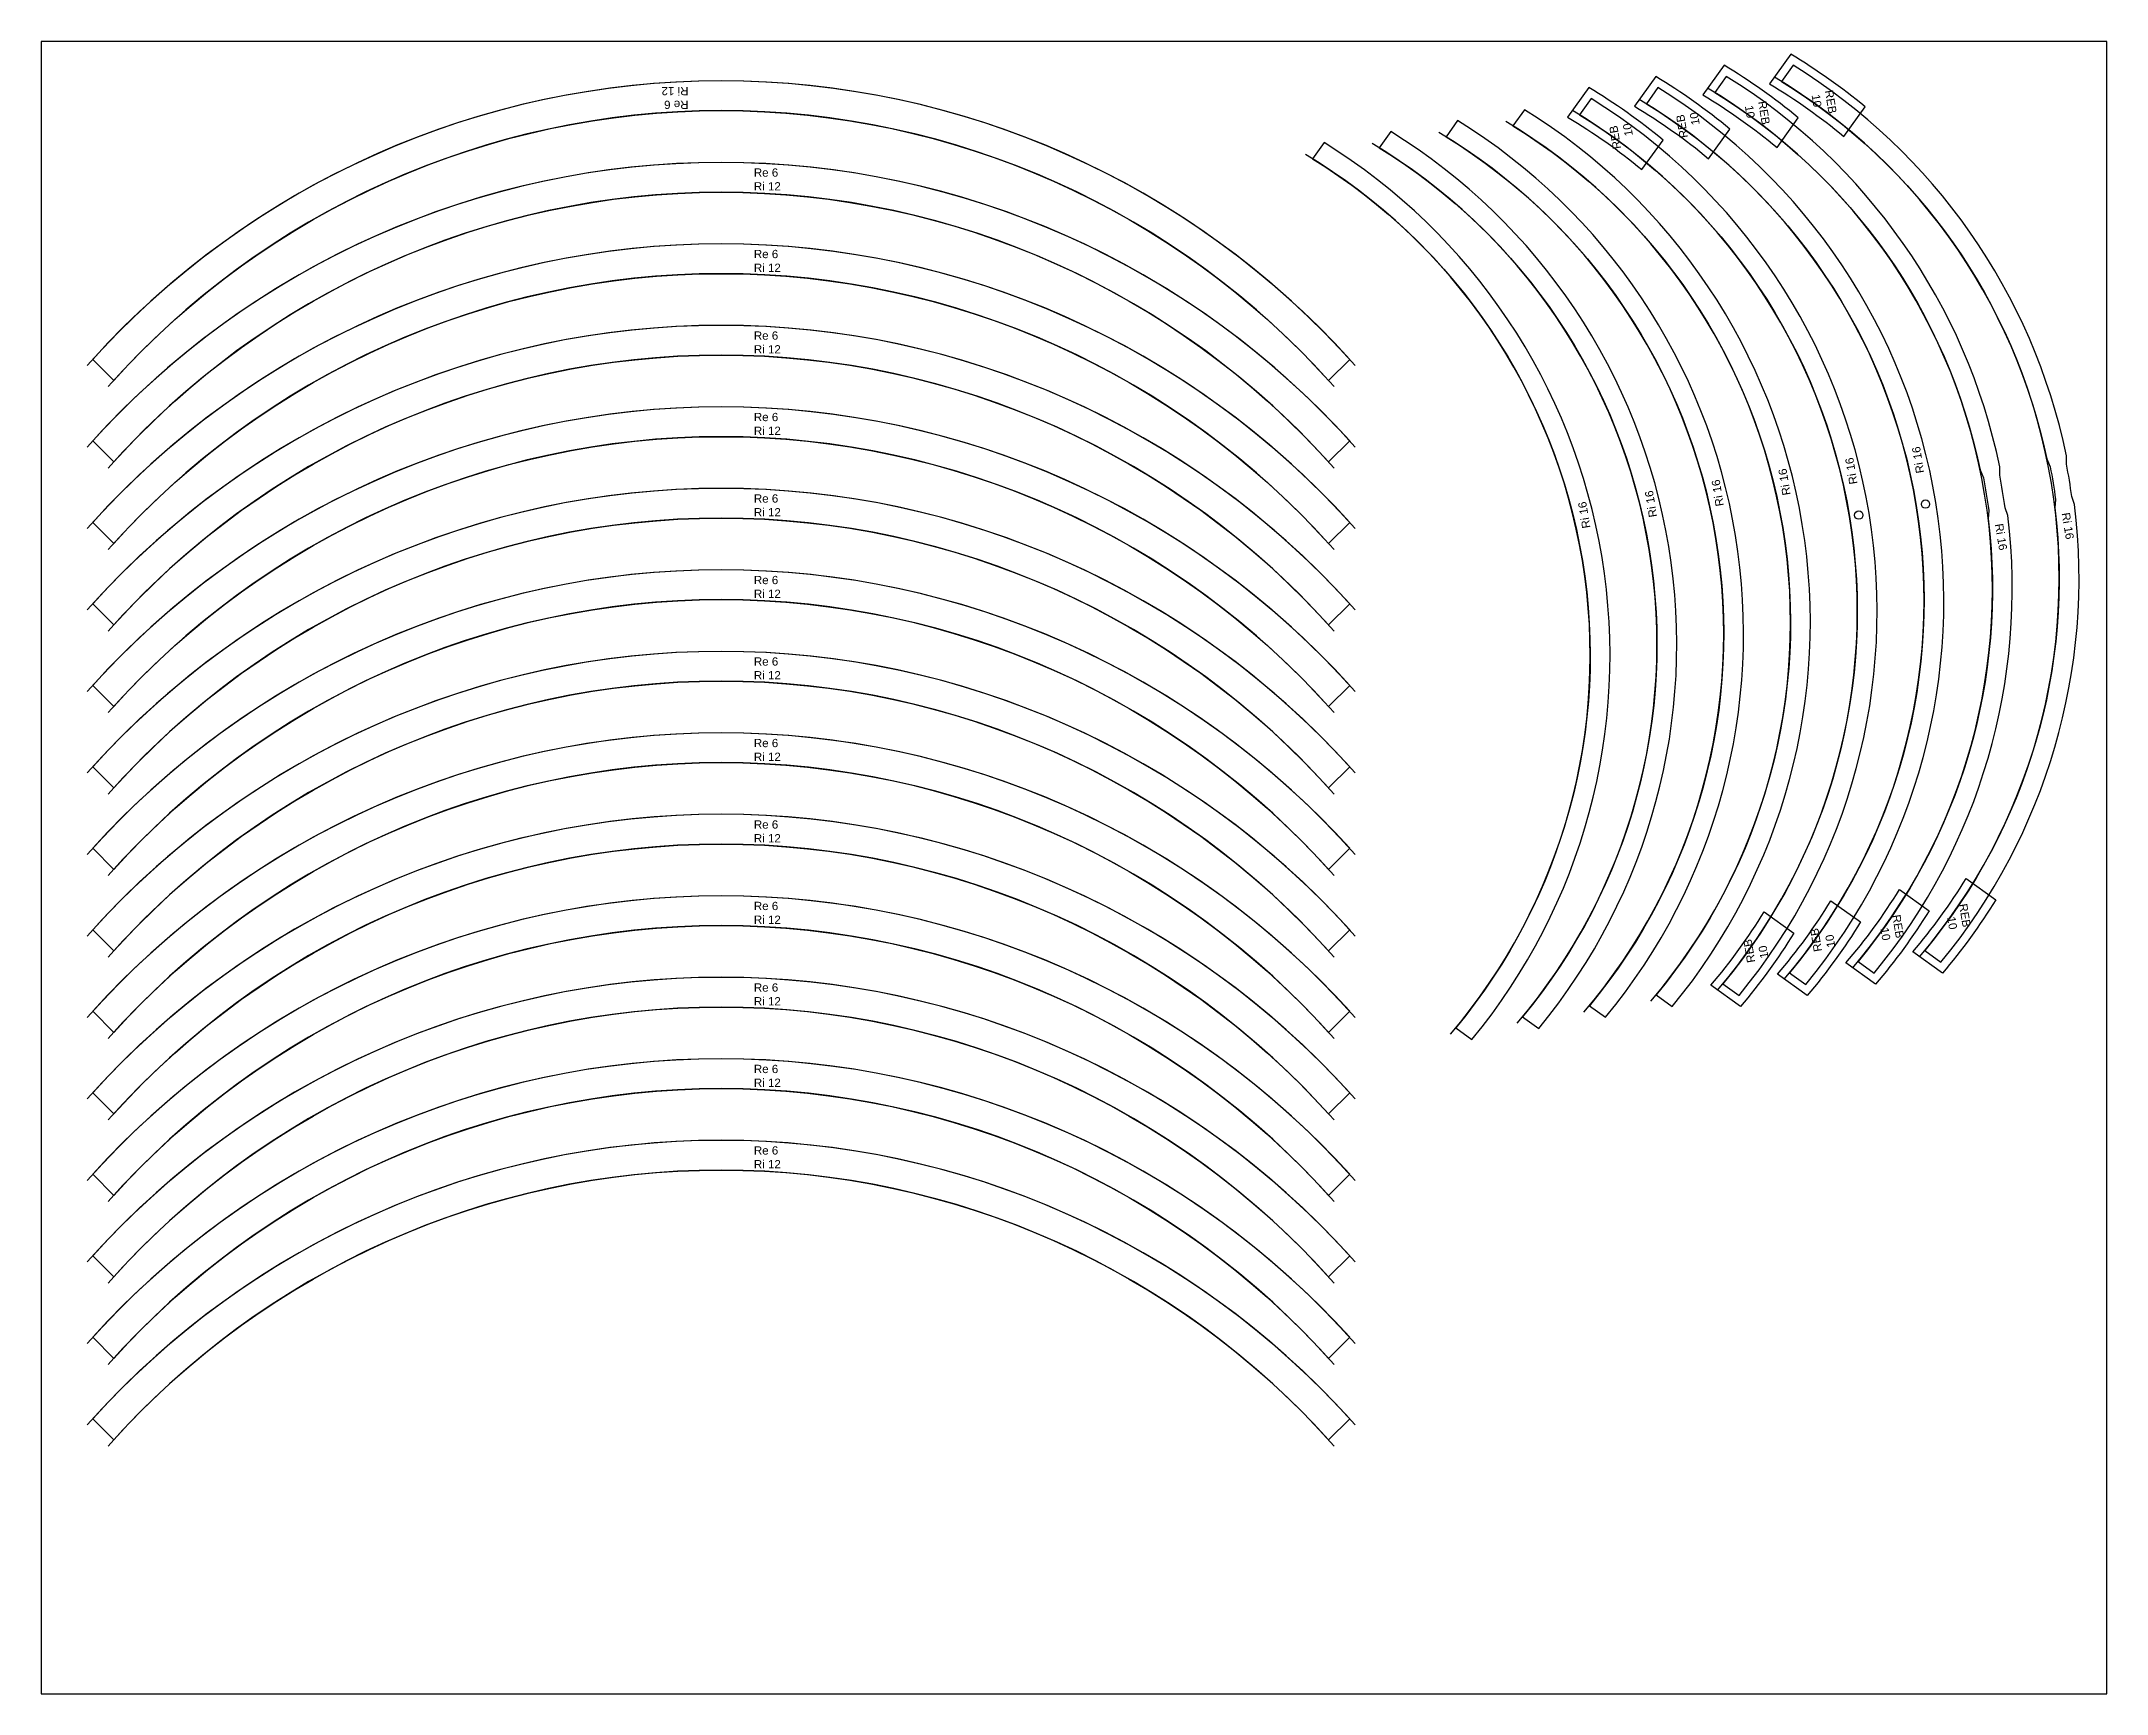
# Model space of a CAD drawing. Header units: millimetres. Extents: x 49709 to 52209, y 34409 to 36409.
import ezdxf

# ---------------------------------------------------------------- set-up
doc = ezdxf.new("R2010")
doc.units = ezdxf.units.MM
for name, color, linetype in [('13304141', 7, 'Continuous'), ('13523079', 7, 'Continuous'), ('Rebaixo', 6, 'Continuous')]:
    doc.layers.add(name, color=color, linetype=linetype)
doc.styles.get("Standard").update_dxf_attribs({"font": 'arial.ttf'})

msp = doc.modelspace()

# ---------------------------------------------------------------- linework, layer by layer
msp.add_lwpolyline([(49708.6, 34408.9), (52208.6, 34408.9), (52208.6, 36408.9), (49708.6, 36408.9)], close=True)
for centre, radius, start, end in [((50531.5, 35334), 1027, 41.6508, 138.3492), ((51364.8, 35745.9), 705.5, 319.4845, 59.2418), ((51445.6, 35759.2), 705.5, 319.4845, 59.2418), ((51201.2, 35718.9), 705.5, 319.4845, 59.2418), ((51201.2, 35718.9), 705.5, 319.4845, 59.2418), ((51282, 35732.2), 705.5, 319.4845, 59.2418), ((51282, 35732.2), 705.5, 319.4845, 59.2418), ((50531.5, 35334), 991, 41.5289, 138.4711), ((51120.4, 35705.6), 705.5, 319.4845, 59.2418), ((51120.4, 35705.6), 705.5, 319.4845, 59.2418), ((50958.7, 35678.9), 705.5, 319.4845, 59.2418), ((50958.7, 35678.9), 705.5, 319.4845, 59.2418), ((51039.5, 35692.3), 705.5, 319.4845, 59.2418), ((51039.5, 35692.3), 705.5, 319.4845, 59.2418), ((50531.5, 35235.3), 1027, 41.6508, 138.3492), ((50877.9, 35665.6), 705.5, 319.4845, 59.2418), ((50877.9, 35665.6), 705.5, 319.4845, 59.2418), ((50531.5, 35235.3), 991, 41.5289, 138.4711), ((50531.5, 35136.7), 1027, 41.6508, 138.3492), ((50531.5, 35136.7), 991, 41.5289, 138.4711), ((50531.5, 35038.1), 1027, 41.6508, 138.3492), ((50531.5, 35038.1), 991, 41.5289, 138.4711), ((50531.5, 34939.4), 1027, 41.6508, 138.3492), ((50531.5, 34939.4), 991, 41.5289, 138.4711), ((50531.5, 34840.8), 1027, 41.6508, 138.3492), ((50531.5, 34840.8), 991, 41.5289, 138.4711), ((50531.5, 34742.2), 1027, 41.6508, 138.3492), ((50531.5, 34742.2), 991, 41.5289, 138.4711), ((50531.5, 34643.5), 1027, 41.6508, 138.3492), ((50531.5, 34643.5), 991, 41.5289, 138.4711), ((50531.5, 34544.9), 1027, 41.6508, 138.3492), ((50531.5, 34544.9), 991, 41.5289, 138.4711), ((50531.5, 34446.3), 1027, 41.6508, 138.3492), ((50531.5, 34446.3), 991, 41.5289, 138.4711), ((50531.5, 34347.6), 1027, 41.6508, 138.3492), ((50531.5, 34347.6), 991, 41.5289, 138.4711), ((50531.5, 34249), 1027, 41.6508, 138.3492), ((50531.5, 34249), 991, 41.5289, 138.4711), ((50531.5, 34150.3), 1027, 41.6508, 138.3492), ((50531.5, 34150.3), 991, 41.5289, 138.4711), ((50531.5, 34051.7), 1027, 41.6508, 138.3492), ((50531.5, 34051.7), 991, 41.5289, 138.4711)]:
    msp.add_arc(centre, radius, start, end)
at = {"layer": '13304141'}
for points in [[(52008, 35294.5, 0.206043), (52169.7, 35848.2), (52166.4, 35857.8, 0.013767), (52159.9, 35897.3), (52159.9, 35907.4, 0.206043), (51829, 36379.9), (51815, 36360.3, -0.206287), (52136.2, 35903.5), (52140.2, 35894, -0.014157), (52146.7, 35854.5), (52146, 35844.2, -0.206287), (51988.4, 35308.6)], [(51844.4, 35267.5, 0.454988), (51665.4, 36352.9), (51651.4, 36333.3, -0.456402), (51824.8, 35281.6)], [(51927.2, 35281.2, 0.206043), (52088.9, 35834.8), (52085.6, 35844.4, 0.013767), (52079.1, 35884), (52079.1, 35894.1, 0.206043), (51748.2, 36366.5), (51734.2, 36347, -0.206287), (52055.4, 35890.2), (52059.3, 35880.7, -0.014157), (52065.9, 35841.2), (52065.2, 35830.9, -0.206287), (51907.6, 35295.2)], [(51682.8, 35240.9, 0.454988), (51503.8, 36326.2), (51489.8, 36306.7, -0.456402), (51663.2, 35254.9)], [(51763.6, 35254.2, 0.454988), (51584.6, 36339.6), (51570.6, 36320, -0.456402), (51744, 35268.3)], [(51601.9, 35227.6, 0.454988), (51423, 36312.9), (51408.9, 36293.3, -0.456402), (51582.4, 35241.6)], [(51440.3, 35200.9, 0.454988), (51261.3, 36286.3), (51247.3, 36266.7, -0.456402), (51420.7, 35214.9)], [(51521.1, 35214.2, 0.454988), (51342.2, 36299.6), (51328.1, 36280, -0.456402), (51501.5, 35228.3)]]:
    msp.add_lwpolyline(points, format="xyb", close=True, dxfattribs=at)
for centre in [(51989.3, 35848.8), (51908.5, 35835.5)]:
    msp.add_circle(centre, 5, dxfattribs=at)
at = {"layer": '13523079'}
for points in [[(51292.3, 36024, 0.44304), (49770.8, 36024), (49796.3, 35998.5, -0.4441), (51266.7, 35998.5)], [(51292.3, 35925.3, 0.44304), (49770.8, 35925.3), (49796.3, 35899.8, -0.4441), (51266.7, 35899.8)], [(51292.3, 35826.7, 0.44304), (49770.8, 35826.7), (49796.3, 35801.2, -0.4441), (51266.7, 35801.2)], [(51292.3, 35728.1, 0.44304), (49770.8, 35728.1), (49796.3, 35702.6, -0.4441), (51266.7, 35702.6)], [(51292.3, 35629.4, 0.44304), (49770.8, 35629.4), (49796.3, 35603.9, -0.4441), (51266.7, 35603.9)], [(51292.3, 35530.8, 0.44304), (49770.8, 35530.8), (49796.3, 35505.3, -0.4441), (51266.7, 35505.3)], [(51292.3, 35432.2, 0.44304), (49770.8, 35432.2), (49796.3, 35406.7, -0.4441), (51266.7, 35406.7)], [(51292.3, 35333.5, 0.44304), (49770.8, 35333.5), (49796.3, 35308, -0.4441), (51266.7, 35308)], [(51292.3, 35234.9, 0.44304), (49770.8, 35234.9), (49796.3, 35209.4, -0.4441), (51266.7, 35209.4)], [(51292.3, 35136.3, 0.44304), (49770.8, 35136.3), (49796.3, 35110.7, -0.4441), (51266.7, 35110.7)], [(51292.3, 35037.6, 0.44304), (49770.8, 35037.6), (49796.3, 35012.1, -0.4441), (51266.7, 35012.1)], [(51292.3, 34939, 0.44304), (49770.8, 34939), (49796.3, 34913.5, -0.4441), (51266.7, 34913.5)], [(51292.3, 34840.4, 0.44304), (49770.8, 34840.4), (49796.3, 34814.8, -0.4441), (51266.7, 34814.8)], [(51292.3, 34741.7, 0.44304), (49770.8, 34741.7), (49796.3, 34716.2, -0.4441), (51266.7, 34716.2)]]:
    msp.add_lwpolyline(points, format="xyb", close=True, dxfattribs=at)
at = {"layer": 'Rebaixo'}
for points in [[(51835.3, 36316.4, 0.037238), (51745.5, 36379.9), (51719.8, 36344, -0.039603), (51809.6, 36280.5)], [(51916.2, 36329.7, 0.037238), (51826.3, 36393.2), (51800.6, 36357.3, -0.039603), (51890.4, 36293.9)], [(51671.7, 36289.4, 0.037238), (51581.9, 36352.9), (51556.1, 36317, -0.039603), (51646, 36253.6)], [(51752.5, 36302.8, 0.037238), (51662.7, 36366.3), (51637, 36330.3, -0.039603), (51726.8, 36266.9)], [(51993.6, 35356.6, -0.037238), (51928.9, 35267.7), (51893, 35293.4, 0.039603), (51957.7, 35382.3)], [(52074.4, 35370, -0.037238), (52009.7, 35281), (51973.8, 35306.7, 0.039603), (52038.5, 35395.7)], [(51830, 35329.6, -0.037238), (51765.3, 35240.7), (51729.4, 35266.4, 0.039603), (51794.1, 35355.4)], [(51910.8, 35343, -0.037238), (51846.1, 35254), (51810.2, 35279.8, 0.039603), (51874.9, 35368.7)]]:
    msp.add_lwpolyline(points, format="xyb", close=True, dxfattribs=at)

# ---------------------------------------------------------------- texts
at = {"char_height": 10}
for s, width, insert, attachment_point, rotation in [('Re 6\\PRi 12', 44.328, (50492, 36353.7), 7, 180), ('Ri 16', 31.999, (51907.2, 35873.6), 7, 99.3632), ('Ri 16', 31.999, (51988, 35887), 7, 99.3632), ('Ri 16', 31.999, (51745.5, 35847), 7, 99.3632), ('Ri 16', 31.999, (51826.3, 35860.3), 7, 99.3632), ('Ri 16', 31.999, (51583.9, 35820.3), 7, 99.3632), ('Ri 16', 31.999, (51664.7, 35833.7), 7, 99.3632), ('Ri 16', 31.999, (52163.9, 35839.3), 1, 279.3632), ('Ri 16', 31.999, (52083.1, 35826), 1, 279.3632)]:
    msp.add_mtext_dynamic_manual_height_columns(s, width=width, gutter_width=12.5, heights=[0], dxfattribs=dict(at, insert=insert, attachment_point=attachment_point, rotation=rotation))
at = {"char_height": 10, "attachment_point": 1}
for insert in [(50571.1, 36255.1), (50571.1, 36156.5), (50571.1, 36057.8), (50571.1, 35959.2), (50571.1, 35860.6), (50571.1, 35761.9), (50571.1, 35663.3), (50571.1, 35564.6), (50571.1, 35466), (50571.1, 35367.4), (50571.1, 35268.7), (50571.1, 35170.1), (50571.1, 35071.5)]:
    msp.add_mtext_dynamic_manual_height_columns('Re 6\\PRi 12', width=44.328, gutter_width=12.5, heights=[0], dxfattribs=dict(at, insert=insert))
at = {"layer": 'Rebaixo', "char_height": 10}
for s, insert, attachment_point, rotation in [('REB\\P{\\W0.566927; }10', (51796.5, 36337.4), 1, 279.3632), ('REB\\P{\\W0.566927; }10', (51877.3, 36350.7), 1, 279.3632), ('REB\\P10', (51632.8, 36310.4), 9, 99.3632), ('REB\\P10', (51713.7, 36323.8), 9, 99.3632), ('REB\\P10', (51963.5, 35324.3), 3, 279.3632), ('REB\\P10', (52044.3, 35337.6), 3, 279.3632), ('REB\\P{\\W0.566927; }10', (51880.7, 35310.6), 7, 99.3632), ('REB\\P{\\W0.566927; }10', (51799.9, 35297.3), 7, 99.3632)]:
    msp.add_mtext_dynamic_manual_height_columns(s, width=17.75, gutter_width=12.5, heights=[0], dxfattribs=dict(at, insert=insert, attachment_point=attachment_point, rotation=rotation))

doc.saveas('drawing.dxf')
